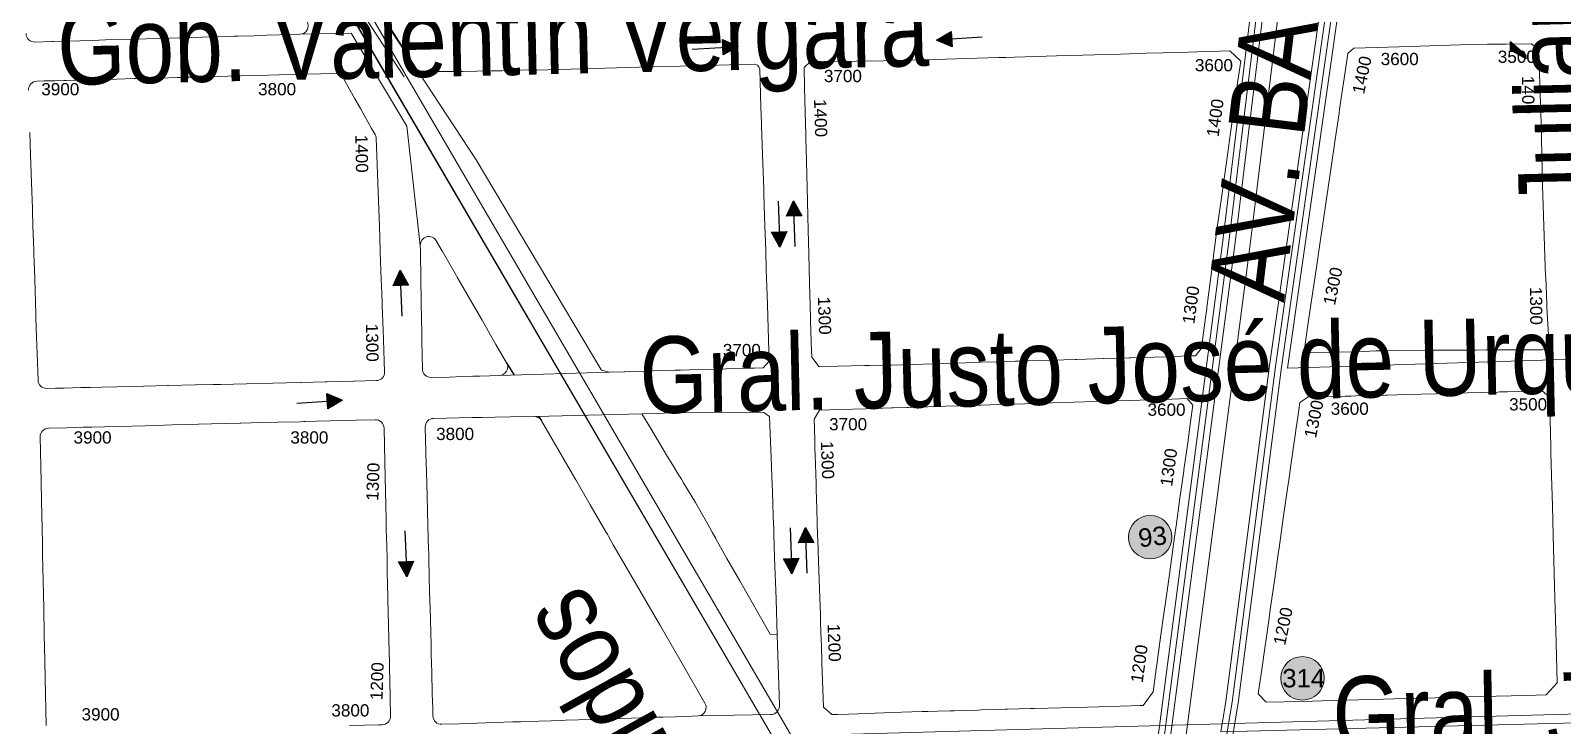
# Model space of a CAD drawing. Header units: millimetres. Extents: x 11558 to 23675, y 49449 to 61482.
# Drawn here: x 16625 to 17126, y 54693 to 54920 of the extents above; entities that cross this region are included whole.
import ezdxf

# ---------------------------------------------------------------- set-up
doc = ezdxf.new("R2010")
doc.units = ezdxf.units.MM
for name, color, linetype in [('0. plano base - nombres calles', 22, 'Continuous'), ('0. Plano Base - PLANO', 254, 'Continuous'), ('0. Plano base - sentido calles', 253, 'Continuous'), ('0. vias del tren', 252, 'VÍAS'), ('7. puesta en valor CC la lucila', 212, 'Continuous'), ('numeración', 7, 'Continuous')]:
    doc.layers.add(name, color=color, linetype=linetype)
for name, color, linetype, true_color in [('Linea 133 ida', 7, 'Continuous', 0x940000), ('Linea 21 IDA Ramal F', 7, 'Continuous', 0x001861), ('Linea 21 REGRESO Ramal F', 7, 'Continuous', 0x0a47ff), ('Linea 314 IDA', 7, 'Continuous', 0x141414), ('Linea 314 REGRESO', 7, 'Continuous', 0xe00000), ('Linea 41 Munro', 7, 'Continuous', 0xa3a300), ('Linea 41 San Cristobal', 7, 'Continuous', 0xe67300), ('Linea 93 IDA', 7, 'Continuous', 0x0f8a48), ('Linea 93 VUELTA', 7, 'Continuous', 0xfecc66)]:
    doc.layers.add(name, color=color, linetype=linetype, true_color=true_color)
doc.layers.get('7. puesta en valor CC la lucila').off()
doc.styles.get("Standard").update_dxf_attribs({"font": 'arial.ttf'})
doc.linetypes.add('VÍAS', pattern='A,0.15,[130,ltypeshp.shx,S=0.25,R=0,X=0,Y=0],0.15', length=0.3)

# ---------------------------------------------------------------- blocks, each defined once
blk = doc.blocks.new('MANZANAS')
at = {"layer": '0. Plano Base - PLANO', "color": 0, "linetype": 'VÍAS', "lineweight": 5, "ltscale": 4}
for points in [[(5636190.29, 6177920.23), (5636600.65, 6177660.36), (5637085.84, 6177354.16), (5637263.62, 6177241.21), (5637472.82, 6177111), (5637571.49, 6177049.28, 0.034614), (5637743.65, 6176957.49, 0.057202), (5637909.55, 6176905.02, 0.054556), (5638209.99, 6176880.02), (5638294.57, 6176887.04), (5638406.34, 6176909.92, 0.047981), (5638486.75, 6176934.6, 0.010506), (5638593.2, 6176981.47, 0.012553), (5638693.49, 6177031.26), (5639415.11, 6177447.42), (5639833.78, 6177688.18), (5639882.57, 6177713.3), (5639982.37, 6177752.6), (5640325.06, 6177892.29), (5640449.11, 6177927.35), (5640559.38, 6177958.52), (5640687.98, 6177992.86, -0.106625), (5640860.02, 6178001.21, -0.026161), (5640988.08, 6177973.08, -0.026161)], [(5636187.35, 6177915.58), (5636597.71, 6177655.71), (5637082.9, 6177349.51), (5637260.69, 6177236.55), (5637469.91, 6177106.33), (5637568.57, 6177044.61, 0.034614), (5637741.4, 6176952.47, 0.057202), (5637908.5, 6176899.62, 0.054584), (5638210.28, 6176874.52), (5638295.35, 6176881.59), (5638407.44, 6176904.53, 0.047981), (5638488.86, 6176929.52, 0.010506), (5638595.52, 6176976.48, 0.012565), (5638696.14, 6177026.44), (5639417.85, 6177442.65), (5639836.41, 6177683.35), (5639884.84, 6177708.29), (5639984.42, 6177747.49), (5640326.85, 6177887.08), (5640450.61, 6177922.06), (5640560.84, 6177953.22), (5640689.4, 6177987.55, -0.106625), (5640859.12, 6177995.78, -0.026161), (5640986.62, 6177967.77, 0.135104)]]:
    blk.add_lwpolyline(points, format="xyb", dxfattribs=at)
at = {"layer": '0. Plano Base - PLANO', "color": 0, "linetype": 'Continuous', "lineweight": 5}
for points in [[(5637023.05, 6177655.79), (5637010.99, 6177649.28), (5637008.62, 6177650.1), (5637008.5, 6177650.15), (5637005.7, 6177658.24), (5637002.56, 6177667.31), (5637000.15, 6177674.23), (5636999.24, 6177676.88), (5636998.66, 6177678.55), (5636989.85, 6177704.01), (5636989.38, 6177705.35), (5636986.13, 6177714.75), (5636983.28, 6177722.98), (5636982.85, 6177724.21), (5636979.54, 6177733.77), (5636976.83, 6177741.59), (5636977.8, 6177744.09), (5636990.74, 6177751.31), (5636996.65, 6177754.6), (5636999.42, 6177756.14), (5637008.13, 6177761), (5637015.92, 6177765.34), (5637016.9, 6177765.85), (5637021.37, 6177768.2), (5637028.58, 6177771.98), (5637031.62, 6177771.68), (5637037.21, 6177761.61), (5637041.71, 6177753.49), (5637043.53, 6177750.2), (5637045.99, 6177745.76), (5637048.28, 6177741.63), (5637048.36, 6177741.49), (5637053.24, 6177732.69), (5637062.91, 6177715.33), (5637066.23, 6177709.53), (5637067.71, 6177706.92), (5637067.93, 6177706.55), (5637072.27, 6177698.97), (5637072.85, 6177698), (5637075.6, 6177693.38), (5637078.41, 6177688.67), (5637079.27, 6177687.22), (5637077.85, 6177685), (5637076.87, 6177684.49), (5637071.48, 6177681.66), (5637070.55, 6177681.18), (5637068.06, 6177679.88), (5637061.65, 6177676.52), (5637058.63, 6177674.92), (5637052.88, 6177671.89), (5637043.87, 6177667.15), (5637035.22, 6177662.59), (5637031.99, 6177660.83), (5637029.78, 6177659.58), (5637026.38, 6177657.67)], [(5636876.1, 6177574.09), (5636870.7, 6177571.12), (5636867.02, 6177572.79), (5636864.76, 6177576.77), (5636862.7, 6177580.43), (5636861.33, 6177582.88), (5636860.66, 6177584.08), (5636856.95, 6177590.8), (5636855.34, 6177593.72), (5636852.78, 6177598.36), (5636848.63, 6177605.88), (5636846.98, 6177608.86), (5636844.58, 6177613.21), (5636840.22, 6177621.11), (5636835.97, 6177628.81), (5636834.05, 6177632.28), (5636832.54, 6177635.02), (5636831.84, 6177636.28), (5636826.27, 6177646.37), (5636824.3, 6177649.93), (5636824.2, 6177650.12), (5636821.19, 6177655.58), (5636822.2, 6177658.3), (5636825.24, 6177659.91), (5636835.38, 6177665.29), (5636843.13, 6177669.4), (5636850.43, 6177673.47), (5636857.94, 6177677.65), (5636873.06, 6177686.07), (5636876.14, 6177687.78), (5636878.25, 6177688.96), (5636880.67, 6177690.31), (5636895.71, 6177698.68), (5636900.11, 6177701.13), (5636903.58, 6177703.06), (5636911.08, 6177707.24), (5636915.79, 6177709.86), (5636918.33, 6177711.28), (5636927.8, 6177716.55), (5636932.75, 6177719.31), (5636932.9, 6177719.4), (5636936.41, 6177721.35), (5636942.23, 6177724.59), (5636946.98, 6177723.22), (5636949.1, 6177717.1), (5636950.94, 6177711.78), (5636953.73, 6177703.88), (5636954.78, 6177700.93), (5636956.39, 6177696.36), (5636956.7, 6177695.49), (5636959.58, 6177687.33), (5636962.44, 6177679.21), (5636965.2, 6177671.44), (5636965.24, 6177671.34), (5636968.34, 6177662.81), (5636968.5, 6177662.37), (5636974.18, 6177646.75), (5636974.35, 6177646.29), (5636975.64, 6177642.75), (5636977.06, 6177638.83), (5636977.93, 6177636.44), (5636978.77, 6177634.15), (5636978.19, 6177631), (5636976.67, 6177630.15), (5636971.63, 6177627.34), (5636971.48, 6177627.25), (5636969.76, 6177626.29), (5636959.65, 6177620.64), (5636959.31, 6177620.45), (5636952.12, 6177616.44), (5636951.83, 6177616.28), (5636949.56, 6177615.01), (5636944.34, 6177612.09), (5636943.87, 6177611.83), (5636937.25, 6177608.13), (5636936.78, 6177607.87), (5636929.25, 6177603.66), (5636927.57, 6177602.72), (5636926.8, 6177602.29), (5636921.85, 6177599.52), (5636921.74, 6177599.46), (5636916.79, 6177596.69), (5636912.63, 6177594.37), (5636909.08, 6177592.39), (5636906.29, 6177590.83), (5636891.43, 6177582.53), (5636888.9, 6177581.13), (5636885.06, 6177579.02), (5636883.65, 6177578.25)], [(5637055.99, 6177544.02), (5637050.88, 6177541.2), (5637047.31, 6177542.39), (5637047.03, 6177543.19), (5637044.63, 6177550.03), (5637042.04, 6177557.42), (5637041.32, 6177559.48), (5637039.03, 6177566.01), (5637038.08, 6177568.7), (5637034.7, 6177578.35), (5637032.01, 6177586.02), (5637031.4, 6177587.77), (5637028.1, 6177597.18), (5637024.87, 6177606.37), (5637023.96, 6177609), (5637021.76, 6177615.25), (5637021.43, 6177616.21), (5637020.51, 6177618.82), (5637020.04, 6177620.17), (5637019.07, 6177622.93), (5637018.25, 6177625.28), (5637017.08, 6177628.6), (5637015.48, 6177633.18), (5637016.77, 6177635.58), (5637016.91, 6177635.86), (5637021.01, 6177638.13), (5637024.11, 6177639.85), (5637027.73, 6177641.86), (5637029.41, 6177642.79), (5637030.76, 6177643.54), (5637036.41, 6177646.67), (5637039.22, 6177648.23), (5637039.72, 6177648.51), (5637042.52, 6177650.06), (5637045.14, 6177651.51), (5637053.83, 6177656.34), (5637059.33, 6177659.39), (5637062.62, 6177661.21), (5637066.48, 6177663.35), (5637071.29, 6177666.02), (5637071.93, 6177666.37), (5637074.14, 6177667.6), (5637077.29, 6177669.35), (5637084.02, 6177673.08), (5637085.99, 6177672.65), (5637087.05, 6177672.42), (5637090.7, 6177665.85), (5637090.76, 6177665.74), (5637094.89, 6177658.27), (5637095.88, 6177656.49), (5637099.53, 6177649.91), (5637104.3, 6177641.3), (5637109.08, 6177632.67), (5637118.87, 6177615.02), (5637124.14, 6177605.5), (5637126.04, 6177602.07), (5637132.36, 6177590.67), (5637131.01, 6177585.56), (5637125.28, 6177582.39), (5637116.69, 6177577.63), (5637107.87, 6177572.75), (5637099.33, 6177568.02), (5637090.49, 6177563.13), (5637081.47, 6177558.13), (5637073.21, 6177553.56), (5637069.39, 6177551.44), (5637064.11, 6177548.52)], [(5636810.54, 6177537.85), (5636808, 6177537.3), (5636807.66, 6177537.51), (5636739.95, 6177579.4), (5636709.85, 6177596.25), (5636716.95, 6177599.93), (5636722.81, 6177602.98), (5636730.85, 6177607.38), (5636734.02, 6177609.11), (5636736.44, 6177610.43), (5636737.57, 6177611.05), (5636739.46, 6177612.08), (5636747.22, 6177616.33), (5636770.1, 6177629.02), (5636776.34, 6177632.49), (5636777.56, 6177633.16), (5636785.05, 6177637.32), (5636787.12, 6177638.47), (5636787.32, 6177638.58), (5636792.79, 6177641.61), (5636799.18, 6177645.15), (5636801.03, 6177646.18), (5636806.2, 6177649.05), (5636806.93, 6177649.21), (5636807.31, 6177649.18), (5636808.01, 6177648.93), (5636808.58, 6177648.45), (5636814.62, 6177637.68), (5636815.98, 6177635.27), (5636817.31, 6177632.9), (5636817.76, 6177632.1), (5636819.23, 6177629.49), (5636823.65, 6177621.63), (5636827.78, 6177614.27), (5636828.54, 6177612.92), (5636832.14, 6177606.52), (5636833.67, 6177603.78), (5636836.32, 6177599.08), (5636837.76, 6177596.52), (5636840.66, 6177591.35), (5636844.84, 6177583.92), (5636846.33, 6177581.26), (5636853.74, 6177568.07), (5636854.28, 6177567.11), (5636854.7, 6177566.36), (5636855.37, 6177565.17), (5636854.59, 6177562.3), (5636852.04, 6177560.94), (5636848.84, 6177559.21), (5636841.38, 6177555.05), (5636833.48, 6177550.64), (5636830.93, 6177549.21), (5636829.54, 6177548.44), (5636825.84, 6177546.37), (5636817.98, 6177541.98), (5636815.04, 6177540.35), (5636814.89, 6177540.26)], [(5636928.47, 6177473.14), (5636926.73, 6177472.17), (5636923.18, 6177473.1), (5636917.51, 6177483.15), (5636916.05, 6177485.73), (5636913.31, 6177490.59), (5636912.46, 6177492.09), (5636909.59, 6177497.17), (5636908.36, 6177499.36), (5636904.11, 6177506.87), (5636899.8, 6177514.52), (5636896.28, 6177520.78), (5636895.61, 6177521.96), (5636893.56, 6177525.63), (5636891.43, 6177529.44), (5636888.24, 6177535.14), (5636887.29, 6177536.85), (5636882.79, 6177544.9), (5636881.62, 6177546.99), (5636880.44, 6177549.1), (5636877.08, 6177555.12), (5636877.28, 6177558.53), (5636883.01, 6177561.74), (5636890.53, 6177565.95), (5636897.87, 6177570.07), (5636898.2, 6177570.25), (5636902.22, 6177572.5), (5636902.69, 6177572.77), (5636905.67, 6177574.44), (5636913.27, 6177578.7), (5636920.98, 6177583.02), (5636928.5, 6177587.23), (5636931.77, 6177589.06), (5636935.86, 6177591.35), (5636939.11, 6177593.18), (5636943.66, 6177595.72), (5636956.03, 6177602.65), (5636958.92, 6177604.28), (5636968.78, 6177609.8), (5636971.58, 6177611.37), (5636977.84, 6177614.87), (5636982.19, 6177617.31), (5636984.85, 6177616.31), (5636986.71, 6177611.06), (5636989.26, 6177603.89), (5636992, 6177596.17), (5636992.15, 6177595.75), (5636995.13, 6177587.36), (5636998.2, 6177578.72), (5636998.4, 6177578.15), (5636998.86, 6177576.85), (5637004.08, 6177562.15), (5637006.92, 6177554.17), (5637008.13, 6177550.75), (5637009.95, 6177545.6), (5637012.65, 6177538.01), (5637013, 6177537.03), (5637013.99, 6177534.23), (5637016.49, 6177527.2), (5637015.66, 6177521.7), (5637014.75, 6177521.2), (5637012.2, 6177519.79), (5636999.72, 6177512.86), (5636992.14, 6177508.65), (5636984.56, 6177504.44), (5636983.34, 6177503.76), (5636976.85, 6177500.16), (5636976.17, 6177499.78), (5636972.68, 6177497.85), (5636969.37, 6177496.01), (5636968.54, 6177495.55), (5636964.35, 6177493.22), (5636961.66, 6177491.73), (5636960.45, 6177491.06), (5636956.85, 6177489.06), (5636954.06, 6177487.51), (5636952.49, 6177486.64), (5636946.59, 6177483.36), (5636939.04, 6177479.1), (5636936.71, 6177477.79), (5636931.54, 6177474.87)], [(5636898.9, 6177487.01), (5636896.67, 6177486.17), (5636879.93, 6177497.05), (5636872.73, 6177501.57), (5636866.66, 6177505.62), (5636866.55, 6177505.7), (5636864.58, 6177507.01), (5636862.07, 6177508.68), (5636856.13, 6177512.51), (5636855.21, 6177513.08), (5636848.73, 6177517.02), (5636847.63, 6177517.68), (5636845.91, 6177518.73), (5636844.12, 6177519.82), (5636842.1, 6177521.05), (5636840.03, 6177522.31), (5636835.28, 6177525.2), (5636831.12, 6177527.76), (5636826.27, 6177530.68), (5636832.71, 6177534.25), (5636840.53, 6177538.57), (5636847.17, 6177542.12), (5636848.16, 6177542.64), (5636861.52, 6177549.53), (5636863.77, 6177549.2), (5636871.79, 6177535.07), (5636873.5, 6177532.05), (5636875.93, 6177527.78), (5636877.8, 6177524.47), (5636879.87, 6177520.82), (5636879.95, 6177520.68), (5636881.97, 6177517.09), (5636882.04, 6177516.97), (5636882.71, 6177515.78), (5636882.76, 6177515.69), (5636886.44, 6177509.15), (5636889.22, 6177504.22), (5636891.75, 6177499.71), (5636893.19, 6177497.16)]]:
    blk.add_lwpolyline(points, close=True, dxfattribs=at)
for points in [[(5636670.11, 6177593.99, -0.563106), (5636669.93, 6177589.21), (5636667.19, 6177587.68), (5636664.08, 6177585.95), (5636660.36, 6177583.87), (5636656.84, 6177581.91), (5636652.33, 6177579.4), (5636651.28, 6177578.81), (5636645.02, 6177575.33), (5636629.77, 6177566.83), (5636622.32, 6177562.68), (5636614.44, 6177558.29), (5636610.75, 6177556.23), (5636607.07, 6177554.18), (5636599.5, 6177549.96), (5636599.03, 6177549.7), (5636594.23, 6177547.02, -0.41796), (5636590.4, 6177548.14)], [(5636599.61, 6177532.17, -0.416296), (5636600.69, 6177536), (5636602.74, 6177537.13), (5636605.85, 6177538.84), (5636608.4, 6177540.25), (5636609.19, 6177540.69), (5636612.27, 6177542.39), (5636613.54, 6177543.09), (5636617.52, 6177545.29), (5636620.88, 6177547.15), (5636628.58, 6177551.4), (5636632.34, 6177553.47), (5636635.01, 6177554.95), (5636635.96, 6177555.47), (5636640.84, 6177558.17), (5636642.77, 6177559.24), (5636643.85, 6177559.83), (5636646.99, 6177561.56), (5636651.05, 6177563.81), (5636651.64, 6177564.13), (5636659.08, 6177568.24), (5636666.95, 6177572.59), (5636669.94, 6177574.24), (5636681.95, 6177580.87), (5636686.19, 6177583.22, -0.277464), (5636689.08, 6177583.11), (5636695.61, 6177578.85), (5636698.65, 6177576.86), (5636704.92, 6177572.77), (5636706.82, 6177571.53, -0.119911), (5636707.73, 6177570.57), (5636709.13, 6177568.1), (5636717.83, 6177552.74), (5636721.95, 6177545.47), (5636723.68, 6177542.41), (5636726.06, 6177538.21), (5636730.48, 6177530.41), (5636732.62, 6177526.64), (5636734.42, 6177523.46), (5636734.62, 6177523.11), (5636735.96, 6177520.74), (5636737.25, 6177518.47), (5636737.6, 6177517.86), (5636738.47, 6177516.31), (5636745.36, 6177504.15, -0.417351), (5636744.28, 6177500.32), (5636737.9, 6177496.8), (5636737.77, 6177496.72), (5636730.14, 6177492.53), (5636730.01, 6177492.46), (5636729.7, 6177492.29), (5636722.64, 6177488.41), (5636722.42, 6177488.29), (5636714.67, 6177484.03), (5636707.05, 6177479.84), (5636699.65, 6177475.77), (5636697.54, 6177474.62), (5636692.45, 6177471.82), (5636684.73, 6177467.57), (5636684.4, 6177467.39), (5636677.71, 6177463.72), (5636677.57, 6177463.64), (5636669.95, 6177459.45), (5636665.64, 6177457.08), (5636662.4, 6177455.3), (5636659.67, 6177453.8), (5636659.6, 6177453.76), (5636654.8, 6177451.12), (5636652.62, 6177449.93), (5636652.32, 6177449.76), (5636649.85, 6177448.4, -0.411503), (5636646.06, 6177449.49), (5636644.69, 6177451.91), (5636637.75, 6177464.28), (5636635.96, 6177467.47), (5636633.1, 6177472.55), (5636632.27, 6177474.04), (5636631.74, 6177474.98), (5636628.06, 6177481.53), (5636627.36, 6177482.77), (5636623.73, 6177489.22), (5636622.97, 6177490.58), (5636619.23, 6177497.24), (5636618.58, 6177498.4), (5636614.47, 6177505.72), (5636609.94, 6177513.77), (5636606.44, 6177520.02)], [(5636700.45, 6177350.61), (5636693.18, 6177363.92), (5636690.28, 6177369.22), (5636686.19, 6177376.7), (5636682.02, 6177384.33), (5636677.87, 6177391.93), (5636673.68, 6177399.6), (5636671.46, 6177403.66), (5636670.05, 6177406.24), (5636669.93, 6177406.47), (5636669.58, 6177407.11), (5636665.32, 6177414.9), (5636662.25, 6177420.51), (5636655.24, 6177433.34, -0.412855), (5636656.34, 6177437.14), (5636661.63, 6177440.06), (5636666.26, 6177442.62), (5636666.36, 6177442.67), (5636668.77, 6177444.01), (5636672.39, 6177446.01), (5636676.45, 6177448.25), (5636684.02, 6177452.43), (5636687.25, 6177454.22), (5636689.55, 6177455.49), (5636691.69, 6177456.67), (5636695.58, 6177458.82), (5636699.3, 6177460.88), (5636706.75, 6177465), (5636711.2, 6177467.46), (5636711.35, 6177467.54), (5636714.35, 6177469.19), (5636717.97, 6177471.19), (5636721.98, 6177473.41), (5636722.08, 6177473.47), (5636728.43, 6177476.98), (5636729.38, 6177477.5), (5636729.78, 6177477.72), (5636732.98, 6177479.49), (5636736.94, 6177481.68), (5636742.15, 6177484.56), (5636744.33, 6177485.76), (5636749.86, 6177488.82, -0.415262), (5636753.67, 6177487.71), (5636758.93, 6177478.1), (5636763.69, 6177469.44), (5636765.85, 6177465.5), (5636768.02, 6177461.54), (5636769.58, 6177458.71), (5636772.14, 6177454.04), (5636774.32, 6177450.08), (5636776.44, 6177446.2), (5636777.93, 6177443.49), (5636780.51, 6177438.79), (5636784.75, 6177431.07), (5636788.84, 6177423.62), (5636790.46, 6177420.67), (5636791.55, 6177418.67), (5636793.31, 6177415.47), (5636798.93, 6177405.24, -0.412788), (5636797.83, 6177401.44), (5636796.76, 6177400.85), (5636792.74, 6177398.62), (5636788.49, 6177396.26)], [(5636898.9, 6177487.01), (5636910.15, 6177467.02, -0.41861), (5636908.96, 6177462.91), (5636888.07, 6177451.57)]]:
    blk.add_lwpolyline(points, format="xyb", dxfattribs=at)
for points in [[(5636676.07, 6177626.23), (5636684.16, 6177611.17), (5636709.85, 6177596.25)], [(5636669.93, 6177589.21), (5636684.63, 6177597.24), (5636714.82, 6177578.71), (5636736.69, 6177546.14)], [(5636779.21, 6177520.36), (5636810.54, 6177537.85)], [(5636826.27, 6177530.68), (5636792.09, 6177511.79)]]:
    blk.add_lwpolyline(points, dxfattribs=at)
for points in [[(5636779.21, 6177520.36), (5636773.67, 6177517.26), (5636773.58, 6177517.22), (5636771.64, 6177516.13), (5636768.53, 6177514.39), (5636764.99, 6177512.42), (5636759.71, 6177509.52, -0.415779), (5636755.9, 6177510.63), (5636751.58, 6177518.59), (5636751.55, 6177518.65), (5636749.81, 6177521.88), (5636748.55, 6177524.22), (5636741.88, 6177536.62), (5636737.77, 6177544.26), (5636737.54, 6177544.65), (5636736.69, 6177546.14, -0.782959), (5636740.63, 6177549.89), (5636743.69, 6177547.94), (5636743.82, 6177547.85), (5636748.23, 6177545.04), (5636751.78, 6177542.77), (5636752.18, 6177542.52), (5636761.52, 6177536.55), (5636765.85, 6177533.79), (5636768.25, 6177532.25), (5636770.58, 6177530.76), (5636773.53, 6177528.88), (5636779.35, 6177525.16, -0.567135)], [(5636766.59, 6177498.02), (5636777.7, 6177504.07), (5636780.44, 6177505.56), (5636784.16, 6177507.59), (5636788.7, 6177510.05), (5636795.39, 6177513.7, -0.272807), (5636798.24, 6177513.61), (5636815.28, 6177502.76), (5636817.04, 6177501.65), (5636825.06, 6177496.54), (5636833.66, 6177491.07), (5636834.64, 6177490.45), (5636835.02, 6177490.21), (5636837.74, 6177488.48), (5636857.44, 6177475.94), (5636863.29, 6177472.22), (5636875.11, 6177464.7), (5636888.2, 6177456.37, -0.567001), (5636888.07, 6177451.57), (5636884.59, 6177449.61), (5636881.67, 6177447.97), (5636878.04, 6177445.93), (5636876.53, 6177445.08), (5636866.65, 6177439.54), (5636864.46, 6177438.3), (5636861.44, 6177436.61), (5636857.74, 6177434.53), (5636850.32, 6177430.36), (5636849.14, 6177429.7), (5636846.28, 6177428.09), (5636842.74, 6177426.1), (5636837.5, 6177423.16), (5636835.33, 6177421.94), (5636827.56, 6177417.58), (5636820.12, 6177413.4), (5636815.04, 6177410.55, -0.415965), (5636811.22, 6177411.63), (5636809.96, 6177413.91), (5636808.92, 6177415.77), (5636807.64, 6177418.08), (5636807.5, 6177418.35), (5636804.48, 6177423.8), (5636804.31, 6177424.11), (5636802.84, 6177426.76), (5636801.53, 6177429.13), (5636799.85, 6177432.16), (5636798.17, 6177435.2), (5636795.71, 6177439.64), (5636791.43, 6177447.36), (5636789.24, 6177451.32), (5636789.1, 6177451.56), (5636788.68, 6177452.33), (5636786.69, 6177455.91), (5636785.64, 6177457.87), (5636785.47, 6177458.16), (5636784.82, 6177459.31), (5636783.05, 6177462.48), (5636778.84, 6177470.09), (5636776.31, 6177474.66), (5636774.57, 6177477.79), (5636772.52, 6177481.49), (5636769.7, 6177486.59), (5636769.29, 6177487.32), (5636765.48, 6177494.2, -0.416275)]]:
    blk.add_lwpolyline(points, format="xyb", close=True, dxfattribs=at)
at = {"layer": '0. Plano Base - PLANO', "color": 0}
for points in [[(5636779.35, 6177525.16), (5636783.39, 6177522.69)], [(5636796.88, 6177514.43), (5636798.24, 6177513.61)]]:
    blk.add_lwpolyline(points, dxfattribs=at)
blk = doc.blocks.new('93 vuelta')
at = {"layer": 'Linea 93 VUELTA', "lineweight": 211, "true_color": 0xededed}
h = blk.add_hatch(color=7, dxfattribs=at)
h.dxf.hatch_style = 1
edge = h.paths.add_edge_path()
edge.add_arc((0, 0), 7.11, 0, 360)
at = {"layer": 'Linea 93 VUELTA', "color": 31, "lineweight": 9, "true_color": 0xfecc66}
blk.add_circle((0, 0), 7.11, dxfattribs=at)
at = {"layer": 'Linea 93 VUELTA', "color": 31, "lineweight": 15, "true_color": 0xfecc66, "insert": (-4.23, 2.64), "char_height": 6, "attachment_point": 1, "rotation": 6.4788}
blk.add_mtext_dynamic_manual_height_columns('93', width=16.4579, gutter_width=12.5, heights=[0], dxfattribs=at)
blk = doc.blocks.new('314 ida')
at = {"layer": 'Linea 314 IDA', "lineweight": 211, "true_color": 0xededed}
h = blk.add_hatch(color=7, dxfattribs=at)
h.dxf.hatch_style = 1
edge = h.paths.add_edge_path()
edge.add_arc((0, 0), 7.11, 0, 360)
at = {"layer": 'Linea 314 IDA', "lineweight": 9}
blk.add_circle((0, 0), 7.11, dxfattribs=at)
at = {"layer": 'Linea 314 IDA', "lineweight": 15, "insert": (-6.58, 3.05), "char_height": 6, "attachment_point": 1}
blk.add_mtext_dynamic_manual_height_columns('314', width=8.7347, gutter_width=12.5, heights=[0], dxfattribs=at)

msp = doc.modelspace()

# ---------------------------------------------------------------- hatches: boundary and pattern name
at = {"layer": '0. Plano base - sentido calles', "linetype": 'Continuous', "lineweight": 25, "ltscale": 2, "true_color": 0x1a1a1a}
h = msp.add_hatch(color=250, dxfattribs=at)
h.dxf.hatch_style = 1
h.paths.add_polyline_path([(16856.6, 54914.89), (16851.46, 54917.09), (16851.61, 54914.59)])
h.paths.add_polyline_path([(16856.6, 54914.89), (16851.61, 54914.59), (16851.76, 54912.09)])
h = msp.add_hatch(color=250, dxfattribs=at)
h.dxf.hatch_style = 1
h.paths.add_polyline_path([(16921.43, 54916.97), (16926.57, 54914.78), (16926.42, 54917.27)])
h.paths.add_polyline_path([(16921.43, 54916.97), (16926.42, 54917.27), (16926.27, 54919.77)])
h = msp.add_hatch(color=250, dxfattribs=at)
h.dxf.hatch_style = 1
h.paths.add_polyline_path([(16874.72, 54864.46), (16872.39, 54859.38), (16874.89, 54859.46)])
h.paths.add_polyline_path([(16874.72, 54864.46), (16874.89, 54859.46), (16877.39, 54859.55)])
h = msp.add_hatch(color=250, dxfattribs=at)
h.dxf.hatch_style = 1
h.paths.add_polyline_path([(16870.24, 54849.3), (16872.56, 54854.38), (16870.06, 54854.29)])
h.paths.add_polyline_path([(16870.24, 54849.3), (16870.06, 54854.29), (16867.57, 54854.21)])
h = msp.add_hatch(color=250, dxfattribs=at)
h.dxf.hatch_style = 1
h.paths.add_polyline_path([(16746.13, 54841.76), (16743.85, 54836.66), (16746.34, 54836.77)])
h.paths.add_polyline_path([(16746.13, 54841.76), (16746.34, 54836.77), (16748.84, 54836.87)])
h = msp.add_hatch(color=250, dxfattribs=at)
h.dxf.hatch_style = 1
h.paths.add_polyline_path([(16727.31, 54799.27), (16722.16, 54801.46), (16722.31, 54798.97)])
h.paths.add_polyline_path([(16727.31, 54799.27), (16722.31, 54798.97), (16722.46, 54796.47)])
h = msp.add_hatch(color=250, dxfattribs=at)
h.dxf.hatch_style = 1
h.paths.add_polyline_path([(16878.65, 54757.73), (16876.33, 54752.64), (16878.82, 54752.73)])
h.paths.add_polyline_path([(16878.65, 54757.73), (16878.82, 54752.73), (16881.32, 54752.81)])
h = msp.add_hatch(color=250, dxfattribs=at)
h.dxf.hatch_style = 1
h.paths.add_polyline_path([(16748.26, 54741.61), (16750.54, 54746.72), (16748.04, 54746.61)])
h.paths.add_polyline_path([(16748.26, 54741.61), (16748.04, 54746.61), (16745.55, 54746.5)])
h = msp.add_hatch(color=250, dxfattribs=at)
h.dxf.hatch_style = 1
h.paths.add_polyline_path([(16874.17, 54742.56), (16876.5, 54747.65), (16874, 54747.56)])
h.paths.add_polyline_path([(16874.17, 54742.56), (16874, 54747.56), (16871.5, 54747.47)])

# ---------------------------------------------------------------- linework, layer by layer
at = {"layer": '0. Plano Base - PLANO', "color": 28, "lineweight": 5, "true_color": 0x0d0d0d}
for points in [[(16747.46, 54904.92), (16732.03, 54928.4, -0.142735), (16731.54, 54930), (16731.3, 54947.09)], [(16752.01, 54906.67), (16736.59, 54930.15, -0.142735), (16736.1, 54931.75), (16735.86, 54948.85)], [(16752.01, 54906.67), (16736.59, 54930.15, -0.142735), (16736.1, 54931.75), (16735.86, 54948.85)]]:
    msp.add_lwpolyline(points, format="xyb", dxfattribs=at)
at = {"layer": '0. Plano base - sentido calles', "color": 250, "linetype": 'Continuous', "lineweight": 25, "ltscale": 2, "true_color": 0x1a1a1a}
for points in [[(16841.63, 54913.99), (16856.6, 54914.89), (16851.76, 54912.09), (16851.46, 54917.09), (16856.6, 54914.89)], [(16936.4, 54917.88), (16921.43, 54916.97), (16926.27, 54919.77), (16926.57, 54914.78), (16921.43, 54916.97)], [(16869.72, 54864.29), (16870.24, 54849.3), (16867.57, 54854.21), (16872.56, 54854.38), (16870.24, 54849.3)], [(16875.23, 54849.47), (16874.72, 54864.46), (16877.39, 54859.55), (16872.39, 54859.38), (16874.72, 54864.46)], [(16746.78, 54826.78), (16746.13, 54841.76), (16748.84, 54836.87), (16743.85, 54836.66), (16746.13, 54841.76)], [(16712.33, 54798.36), (16727.31, 54799.27), (16722.46, 54796.47), (16722.16, 54801.46), (16727.31, 54799.27)], [(16747.61, 54756.6), (16748.26, 54741.61), (16745.55, 54746.5), (16750.54, 54746.72), (16748.26, 54741.61)], [(16873.66, 54757.55), (16874.17, 54742.56), (16871.5, 54747.47), (16876.5, 54747.65), (16874.17, 54742.56)], [(16879.17, 54742.73), (16878.65, 54757.73), (16881.32, 54752.81), (16876.33, 54752.64), (16878.65, 54757.73)]]:
    msp.add_lwpolyline(points, dxfattribs=at)
at = {"layer": '0. vias del tren', "color": 252, "lineweight": 13, "ltscale": 2}
for points in [[(16440.33, 55433.7), (16684.66, 55013.9), (16974.05, 54518.5), (17079.73, 54336.31), (17205.34, 54124.31), (17264.44, 54024.05, 0.034614), (17374.9, 53863.23, 0.057202), (17497.92, 53740.19, 0.054556), (17753, 53579.49), (17831.29, 53546.72), (17941.03, 53515.5, 0.047981), (18023.76, 53500.33, 0.010506), (18139.83, 53492.84, 0.012553), (18251.78, 53490.79), (19083.99, 53527.39), (19566.52, 53548.02), (19621.39, 53547.82), (19728.07, 53536.67), (20096.57, 53502.64), (20222.82, 53476.57), (20335.04, 53453.39), (20464.99, 53424.58, -0.106625), (20621.5, 53352.67, -0.026161), (20722.17, 53268.66, -0.026161)], [(16435.57, 55430.93), (16679.91, 55011.13), (16969.3, 54515.73), (17074.98, 54333.52), (17200.61, 54121.51), (17259.7, 54021.26, 0.034614), (17370.59, 53859.81, 0.057202), (17494.5, 53735.88, 0.054584), (17750.73, 53574.47), (17829.47, 53541.52), (17939.52, 53510.21, 0.047981), (18023.3, 53494.85, 0.010506), (18139.59, 53487.34, 0.012565), (18251.92, 53485.29), (19084.23, 53521.9), (19566.63, 53542.52), (19621.1, 53542.32), (19727.53, 53531.2), (20095.76, 53497.2), (20221.71, 53471.18), (20333.89, 53448.01), (20463.8, 53419.21, -0.106625), (20618.2, 53348.27, -0.026161), (20718.43, 53264.63, 0.135104)]]:
    msp.add_lwpolyline(points, format="xyb", dxfattribs=at)
at = {"layer": 'Linea 133 ida', "lineweight": 15}
msp.add_lwpolyline([(19562.59, 53365.53), (19583.19, 53563.54), (19603.79, 53766.03), (19616.26, 53891.75), (19630.97, 54062.57), (19646.27, 54181.66), (19657.19, 54298.97), (19673.26, 54494.3), (19682.32, 54637.76), (19691.69, 54754.78, 0.452211), (19684.26, 54762.45, -0.013337), (19426.39, 54756.93), (18399.86, 54732.21), (15988.39, 54664.92)], format="xyb", dxfattribs=at)
at = {"layer": 'Linea 21 IDA Ramal F', "lineweight": 15}
msp.add_lwpolyline([(19562.13, 53371.55), (19621.52, 53946.06), (19625.4, 53955.63), (19767.33, 53958.9), (19770.79, 54073.68), (19635.35, 54071.36), (19585.14, 54090.3), (18810.43, 54075.61), (18549.02, 54068.43), (18529.95, 54738.19), (17132.56, 54699.44), (17130.04, 54812.7), (17036.25, 54809.78), (17066.66, 55023.36), (17072.07, 55096.53), (17078.98, 55194.89), (16604.74, 55179.32), (16699.03, 55011.97)], dxfattribs=at)
at = {"layer": 'Linea 21 REGRESO Ramal F', "lineweight": 15}
msp.add_lwpolyline([(16704.59, 55013.26), (16659.56, 55094.15), (17045.58, 55106.03), (17041.05, 55023.54), (17033.93, 55006.08), (17015.2, 54852.19), (16981.3, 54592.64), (16973.9, 54538.11), (16963.83, 54462.83), (16949.99, 54357.61), (16963.05, 54357.46), (18413.63, 54394.21), (18421.72, 53925.48), (19586.03, 53947.52), (19577.4, 53852.59), (19553.85, 53617.89), (19553.93, 53604.41), (19525.18, 53325.45)], dxfattribs=at)
at = {"layer": 'Linea 314 IDA', "lineweight": 15}
msp.add_lwpolyline([(19678.64, 54758.26), (17014.41, 54690.91), (17016.09, 54700.89), (17030.3, 54810.59), (17060.69, 55024), (17066.08, 55096.96), (17073.31, 55199.76), (17087.6, 55374.92), (16998.36, 55515.36), (16948.17, 55592.28), (16899.18, 55667.23), (16875.53, 55724.13), (16836.61, 55820.81), (16774.39, 55964.08), (16768.11, 56071.64), (16762.32, 56163.65), (16754.13, 56294.73), (16742.89, 56384.99), (16730.61, 56482.19), (16683.93, 56845.49), (16636.62, 57213.81), (16606.32, 57461.78)], dxfattribs=at)
at = {"layer": 'Linea 314 REGRESO', "lineweight": 15}
msp.add_lwpolyline([(19641.72, 54423.29), (18737.66, 54404.1), (17778.19, 54382.83), (17328.87, 54372.18), (16959.69, 54362.37), (16972.75, 54461.65), (16982.82, 54536.91), (16990.22, 54591.45), (17024.13, 54851.06), (17042.72, 55003.8), (17049.96, 55021.54), (17055, 55113.42), (17060.31, 55188.44), (17061.61, 55200.58), (17066.56, 55274.36), (17073.57, 55379.69), (17024.15, 55455.81), (16975.74, 55528.53), (16930.04, 55600.53), (16880.07, 55676.16), (16819.03, 55822.38), (16757.48, 55974.29), (16745.5, 56241.42), (16742.82, 56281.3)], dxfattribs=at)
at = {"layer": 'Linea 41 Munro', "lineweight": 15}
msp.add_lwpolyline([(16772.1, 56071.88), (16778.34, 55965.03), (16840.3, 55822.35), (16879.23, 55725.65), (16902.73, 55669.11), (16951.52, 55594.47), (17001.73, 55517.52), (17091.69, 55375.93), (17077.3, 55199.46), (17070.07, 55096.67), (17064.67, 55023.57), (17034.27, 54810.05), (17020.05, 54700.3), (16999.78, 54579.91), (16982.08, 54464.72), (16967.25, 54350.86), (17021.37, 54145.26)], dxfattribs=at)
at = {"layer": 'Linea 41 San Cristobal', "lineweight": 15}
msp.add_lwpolyline([(17007.93, 54140.39), (16979.1, 54250.69), (16953.81, 54355.98), (16967.8, 54462.31), (16977.86, 54537.58), (16985.26, 54592.11), (17019.17, 54851.69), (17037.84, 55005.07), (17045.01, 55022.65), (17050.01, 55113.74), (17055.33, 55188.89), (17056.63, 55201.01), (17061.57, 55274.69), (17068.47, 55378.36), (17019.97, 55453.06), (16971.55, 55525.81), (16925.85, 55597.81), (16875.64, 55673.8), (16814.4, 55820.48), (16754.17, 55969.16), (16676.89, 55966.27), (16516, 55959.55)], dxfattribs=at)
at = {"layer": 'Linea 93 IDA', "lineweight": 15}
msp.add_lwpolyline([(17019.44, 54144.73), (16965.22, 54350.73), (16980.1, 54465), (16997.81, 54580.22), (17018.07, 54700.59), (17032.28, 54810.32), (17062.68, 55023.79), (17068.08, 55096.81), (17075.3, 55199.61), (17089.65, 55375.42), (17000.05, 55516.44), (16949.84, 55593.37), (16900.96, 55668.17), (16877.38, 55724.89), (16838.46, 55821.58), (16776.37, 55964.56), (16770.11, 56071.76)], dxfattribs=at)
at = {"layer": 'Linea 93 VUELTA', "color": 31, "lineweight": 15, "true_color": 0xfecc66}
msp.add_lwpolyline([(16479.43, 55955.26), (16700.27, 55964.16), (16753.41, 55965.71), (16812.55, 55819.72), (16873.87, 55672.85), (16924.17, 55596.72), (16969.87, 55524.72), (17018.3, 55451.96), (17066.43, 55377.83), (17059.58, 55274.83), (17054.63, 55201.19), (17053.33, 55189.06), (17048.01, 55113.86), (17043.03, 55023.1), (17035.89, 55005.57), (17017.18, 54851.94), (16983.28, 54592.37), (16975.88, 54537.84), (16965.82, 54462.57), (16951.78, 54355.88), (16977.16, 54250.2), (17006, 54139.86)], dxfattribs=at)

# ---------------------------------------------------------------- block references
at = {"layer": '0. Plano Base - PLANO', "color": 28, "lineweight": 5, "true_color": 0x0d0d0d, "rotation": 332.5463477508169}
msp.add_blockref('MANZANAS', (-7833237.48, -2828296.13), dxfattribs=at)
at = {"layer": '7. puesta en valor CC la lucila', "color": 250, "lineweight": 30, "rotation": 332.5463477508169}
msp.add_blockref('MANZANAS', (-7833237.48, -2828296.13), dxfattribs=at)
at = {"layer": 'Linea 314 REGRESO', "lineweight": 15}
msp.add_blockref('314 ida', (17041.1, 54708.41), dxfattribs=at)
at = {"layer": 'Linea 93 VUELTA', "lineweight": 15}
msp.add_blockref('93 vuelta', (16991.34, 54754.52), dxfattribs=at)

# ---------------------------------------------------------------- texts
at = {"layer": '0. plano base - nombres calles', "color": 250, "lineweight": 15, "true_color": 0x1a1a1a, "char_height": 25, "attachment_point": 1}
for s, width, insert, rotation in [('{\\fArial Narrow|b0|i0|c0|p34;AV. BARTOLOMÉ MITRE}', 329.255, (17010.2, 54834.03), 83.1118), ('{\\fArial Narrow|b0|i0|c0|p34;Julián Segundo Agüero}', 329.255, (17111.91, 54860.9), 91.4043), ('{\\fArial Narrow|b0|i0|c0|p34;Gob. Valentín Vergara}', 329.255, (16633.73, 54927.24), 1.2666), ('{\\fArial Narrow|b0|i0|c0|p34;Gral. Justo José de Urquiza}', 404.0335, (16824.07, 54819.9), 1.2666), ('{\\fArial Narrow|b0|i0|c0|p34;Estados Unidos}', 329.255, (16881.06, 54552.48), 119.0262), ('{\\fArial Narrow|b0|i0|c0|p34;Gral. Julio Argentino Roca}', 350.9564, (17050.67, 54708.91), 1.0836)]:
    msp.add_mtext_dynamic_manual_height_columns(s, width=width, gutter_width=12.5, heights=[0], dxfattribs=dict(at, insert=insert, rotation=rotation))
at = {"layer": 'numeración', "color": 251, "true_color": 0x606162, "char_height": 4, "attachment_point": 1}
for s, insert in [('3600', (17066.68, 54912.77)), ('3500', (17104.97, 54913.51)), ('3700', (16884.65, 54907.21)), ('3600', (17005.95, 54910.75)), ('3900', (16628.81, 54902.91)), ('3800', (16699.68, 54902.91)), ('3700', (16851.61, 54817.66)), ('3600', (16990.45, 54798.2)), ('3600', (17050.35, 54798.51)), ('3500', (17108.66, 54799.94)), ('3700', (16886.36, 54793.45)), ('3900', (16639.36, 54789.12)), ('3800', (16710.23, 54789.12)), ('3800', (16757.88, 54790.27)), ('3900', (16641.98, 54698.65)), ('3800', (16723.64, 54699.95))]:
    msp.add_mtext_dynamic_manual_height_columns(s, width=16.0314, gutter_width=12.5, heights=[0], dxfattribs=dict(at, insert=insert))
for s, insert, rotation in [('1400', (17057.32, 54899.88), 78.2006), ('1400', (17116.84, 54905.29), 270.67), ('1400', (16885.42, 54897.75), 271.7414), ('1400', (17009.71, 54885.67), 81.9533), ('1400', (16735.47, 54886.08), 271.0472), ('1300', (17047.79, 54830.9), 78.2006), ('1300', (16886.65, 54833.21), 272.0775), ('1300', (17001.76, 54824.56), 81.9533), ('1300', (17119.44, 54836.34), 270.67), ('1300', (16738.9, 54824.3), 271.0472), ('1300', (17041.58, 54787.49), 78.2006), ('1300', (16887.63, 54786.01), 272.0775), ('1300', (16994.52, 54771.48), 81.9533), ('1300', (16734.99, 54766.53), 87.8753), ('1200', (17031.52, 54719.8), 78.2006), ('1200', (16889.83, 54726.34), 272.0775), ('1200', (16984.89, 54707.33), 81.9533), ('1200', (16736.33, 54701.33), 87.8753)]:
    msp.add_mtext_dynamic_manual_height_columns(s, width=16.0314, gutter_width=12.5, heights=[0], dxfattribs=dict(at, insert=insert, rotation=rotation))

doc.saveas('drawing.dxf')
